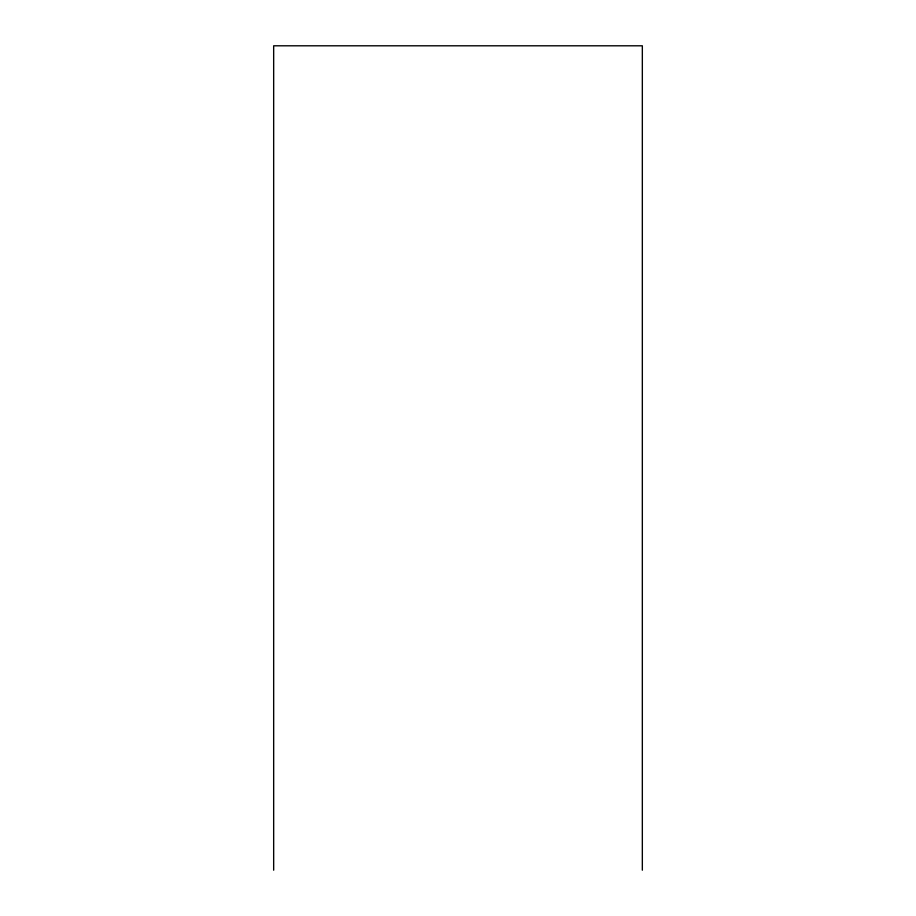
<?xml version="1.0" encoding="UTF-8"?>
<svg xmlns="http://www.w3.org/2000/svg" width="916" height="916" viewBox="0 0 916 916"><rect width="100%" height="100%" fill="white"/><g stroke="black" fill="none" stroke-linecap="round" stroke-linejoin="round"><path stroke-width="1.37" d="M642.334 870.2L642.334 45.8L273.666 45.8L273.666 870.2"/></g></svg>
